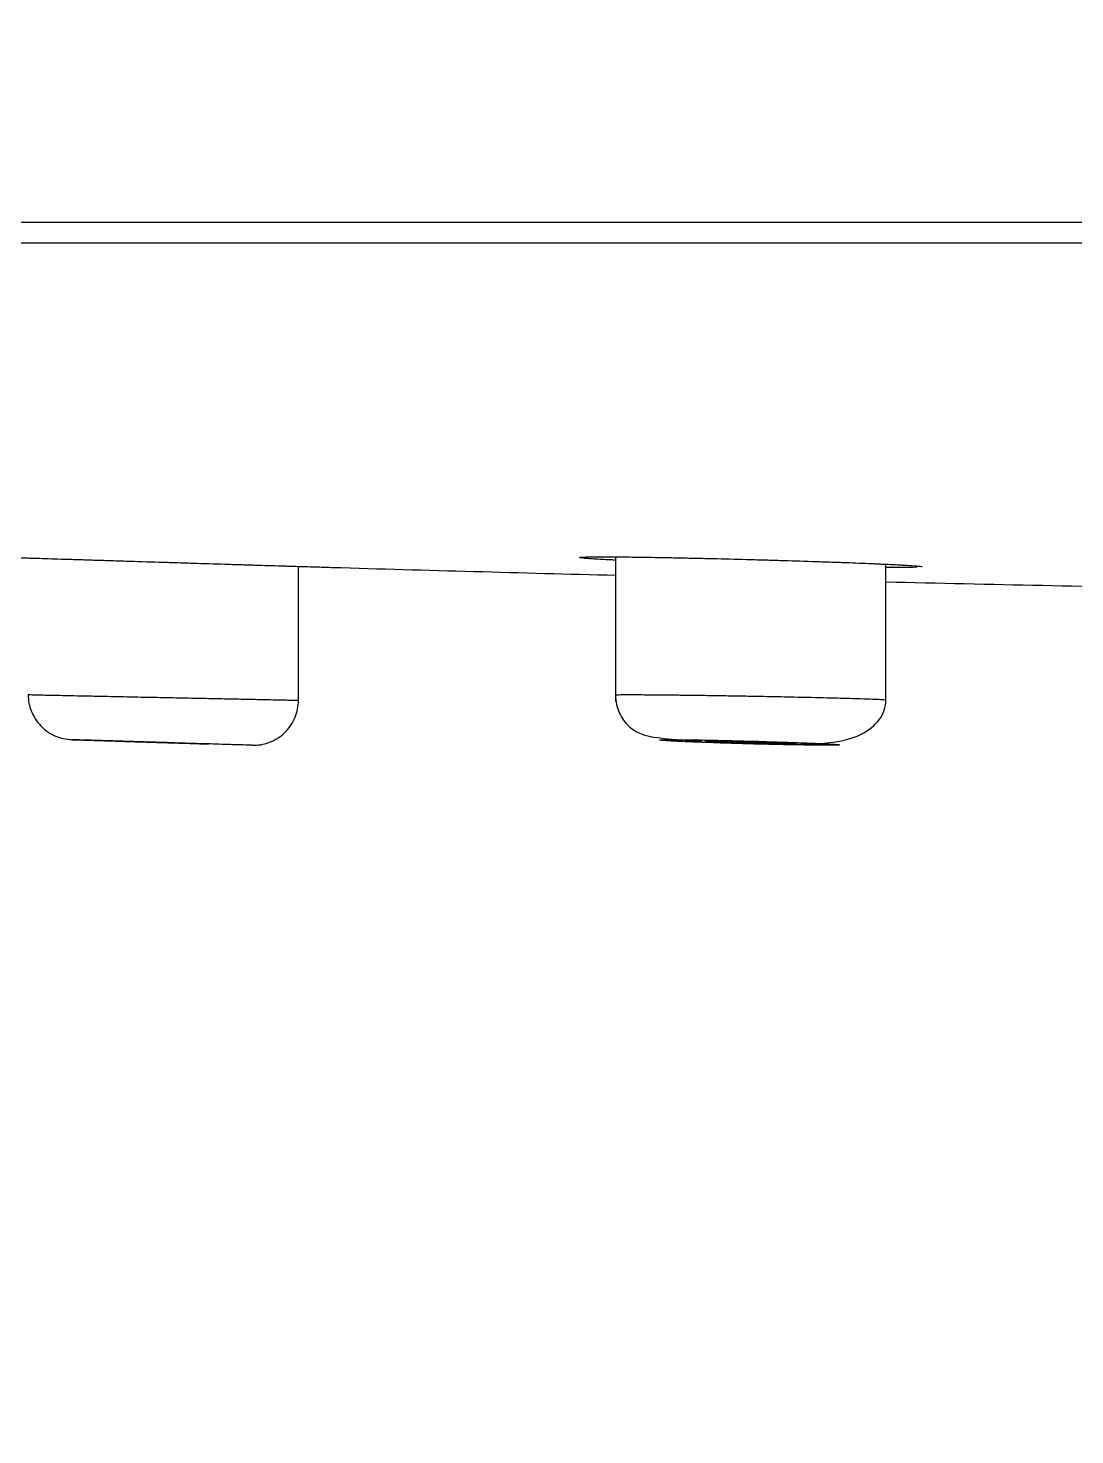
# Model space of a CAD drawing. Header units: millimetres. Extents: x 6110 to 6704, y -2661 to -1821.
# Drawn here: x 6471.767 to 6474.671, y -2068.33 to -2064.427 of the extents above; entities that cross this region are included whole.
import ezdxf

# ---------------------------------------------------------------- set-up
doc = ezdxf.new("R2010")
doc.units = ezdxf.units.MM
doc.header["$LTSCALE"] = 0.1
doc.linetypes.add('HIDDEN2', pattern=[4.7625, 3.175, -1.5875])
doc.layers.add('1', color=4, linetype='HIDDEN2', lineweight=13)
doc.layers.add('DIM', color=3, linetype='Continuous', lineweight=9)

msp = doc.modelspace()

# ---------------------------------------------------------------- hatches: boundary and pattern name
at = {"layer": 'DIM'}
h = msp.add_hatch(dxfattribs=at)
h.set_pattern_fill('ANSI31', color=2)
edge = h.paths.add_edge_path()
edge.add_line((6619.6172, -2595.9805), (6619.6172, -1962.2056))
edge.add_line((6634.6172, -1966.1101), (6619.6172, -1966.1101))
edge.add_line((6634.6172, -2610.9805), (6634.6172, -1966.1101))
edge.add_line((6634.6172, -2610.9805), (6184.4567, -2610.9805))
edge.add_line((6619.6172, -2595.9805), (6184.4567, -2595.9805))
edge.add_line((6184.4567, -2610.9805), (6184.4567, -2595.9805))

# ---------------------------------------------------------------- linework, layer by layer
at = {"layer": '1', "color": 7, "linetype": 'Continuous', "lineweight": -3}
for p, q in [((6511.7491, -2064.9661), (6456.8646, -2064.9661)), ((6484.3069, -2065.0233), (6457.4997, -2065.0233)), ((6473.3971, -2065.894), (6473.3971, -2066.2948)), ((6474.1471, -2066.2948), (6474.1471, -2065.9144)), ((6472.5174, -2066.2952), (6472.5174, -2065.9203)), ((6473.3971, -2066.2948), (6473.3971, -2066.2952)), ((6474.1471, -2066.2952), (6474.1471, -2066.2948))]:
    msp.add_line(p, q, dxfattribs=at)
for start, end in [(268.327303, 268.507379), (268.679327, 268.878718)]:
    msp.add_arc((6479.9092, -1816.0297), 250, start, end, dxfattribs=at)
for points, knots in [([(6471.6674, -2065.8938), (6471.6674, -2065.8938), (6471.6676, -2065.8938), (6471.6683, -2065.8938), (6471.6689, -2065.8938), (6471.6712, -2065.8939), (6471.6757, -2065.8941), (6471.6833, -2065.8943), (6471.6901, -2065.8945), (6471.6925, -2065.8946), (6471.6978, -2065.8948), (6471.7006, -2065.8949), (6471.7155, -2065.8953), (6471.7301, -2065.8958), (6471.7517, -2065.8965), (6471.7561, -2065.8966), (6471.7654, -2065.8969), (6471.7703, -2065.8971), (6471.7852, -2065.8975), (6471.7956, -2065.8979), (6471.8285, -2065.8989), (6471.8524, -2065.8997), (6471.8849, -2065.9007), (6471.8915, -2065.9009), (6471.9049, -2065.9013), (6471.9117, -2065.9015), (6471.9323, -2065.9022), (6471.9603, -2065.903), (6471.9894, -2065.904), (6472.0117, -2065.9047), (6472.0192, -2065.9049), (6472.0344, -2065.9054), (6472.042, -2065.9056), (6472.0804, -2065.9068), (6472.1112, -2065.9078), (6472.1576, -2065.9092), (6472.1732, -2065.9097), (6472.1965, -2065.9104), (6472.2043, -2065.9107), (6472.2197, -2065.9111), (6472.2274, -2065.9114), (6472.2655, -2065.9125), (6472.2951, -2065.9135), (6472.331, -2065.9146), (6472.3381, -2065.9148), (6472.3523, -2065.9152), (6472.3593, -2065.9154), (6472.38, -2065.9161), (6472.3933, -2065.9165), (6472.4319, -2065.9177), (6472.4559, -2065.9184), (6472.4836, -2065.9193), (6472.489, -2065.9194), (6472.4995, -2065.9197), (6472.5046, -2065.9199), (6472.5193, -2065.9203), (6472.5378, -2065.9209), (6472.5537, -2065.9214), (6472.5648, -2065.9217), (6472.5683, -2065.9218), (6472.575, -2065.922), (6472.5782, -2065.9221), (6472.5931, -2065.9226), (6472.6021, -2065.9229), (6472.6112, -2065.9231), (6472.6135, -2065.9232), (6472.6166, -2065.9233), (6472.6173, -2065.9233), (6472.6174, -2065.9233)], [0, 0, 0, 0, 0.015405, 0.015405, 0.031037, 0.031037, 0.062301, 0.093565, 0.093565, 0.109197, 0.109197, 0.124829, 0.124829, 0.187357, 0.187357, 0.202989, 0.202989, 0.218621, 0.218621, 0.249885, 0.249885, 0.312413, 0.312413, 0.328045, 0.328045, 0.343677, 0.343677, 0.374941, 0.406205, 0.406205, 0.421837, 0.421837, 0.437469, 0.437469, 0.499998, 0.499998, 0.531262, 0.531262, 0.546894, 0.546894, 0.562526, 0.562526, 0.625054, 0.625054, 0.640686, 0.640686, 0.656318, 0.656318, 0.687582, 0.687582, 0.75011, 0.75011, 0.765742, 0.765742, 0.781374, 0.781374, 0.812638, 0.843902, 0.843902, 0.859534, 0.859534, 0.875166, 0.875166, 0.937694, 0.937694, 0.968958, 0.968958, 1, 1, 1, 1]), ([(6473.3964, -2065.9031), (6473.3944, -2065.903), (6473.3925, -2065.9029), (6473.3859, -2065.9026), (6473.3814, -2065.9024), (6473.3599, -2065.9013), (6473.3453, -2065.9005), (6473.3304, -2065.8995), (6473.3276, -2065.8993), (6473.3223, -2065.8989), (6473.3198, -2065.8987), (6473.313, -2065.8982), (6473.3093, -2065.8979), (6473.3002, -2065.8969), (6473.2971, -2065.8963), (6473.2971, -2065.8957), (6473.2973, -2065.8956), (6473.298, -2065.8954), (6473.2986, -2065.8952), (6473.3009, -2065.8949), (6473.3054, -2065.8946), (6473.313, -2065.8943), (6473.3197, -2065.8941), (6473.3222, -2065.8941), (6473.3275, -2065.894), (6473.3303, -2065.894), (6473.3452, -2065.8938), (6473.3598, -2065.8938), (6473.3813, -2065.8938), (6473.3858, -2065.8939), (6473.395, -2065.8939), (6473.3999, -2065.894), (6473.4148, -2065.8941), (6473.4252, -2065.8942), (6473.4581, -2065.8946), (6473.482, -2065.8949), (6473.5145, -2065.8955), (6473.5211, -2065.8956), (6473.5345, -2065.8958), (6473.5413, -2065.8959), (6473.5619, -2065.8963), (6473.5899, -2065.8969), (6473.6191, -2065.8975), (6473.6413, -2065.898), (6473.6488, -2065.8982), (6473.664, -2065.8985), (6473.6717, -2065.8987), (6473.71, -2065.8997), (6473.7408, -2065.9005), (6473.7873, -2065.9017), (6473.8028, -2065.9021), (6473.8261, -2065.9028), (6473.8339, -2065.903), (6473.8494, -2065.9035), (6473.8571, -2065.9037), (6473.8952, -2065.9049), (6473.9248, -2065.9058), (6473.9607, -2065.907), (6473.9678, -2065.9073), (6473.9819, -2065.9078), (6473.989, -2065.908), (6474.0096, -2065.9087), (6474.0229, -2065.9092), (6474.0615, -2065.9106), (6474.0855, -2065.9116), (6474.1132, -2065.9128), (6474.1186, -2065.913), (6474.1291, -2065.9135), (6474.1342, -2065.9137), (6474.149, -2065.9144), (6474.1674, -2065.9152), (6474.1834, -2065.9161), (6474.1944, -2065.9167), (6474.1979, -2065.9169), (6474.2047, -2065.9173), (6474.2078, -2065.9175), (6474.2228, -2065.9184), (6474.2318, -2065.9191), (6474.2409, -2065.92), (6474.2432, -2065.9203), (6474.2463, -2065.9209), (6474.2471, -2065.9212), (6474.2471, -2065.9214)], [0, 0, 0, 0, 0.005348, 0.005348, 0.018267, 0.018267, 0.06994, 0.06994, 0.082858, 0.082858, 0.095776, 0.095776, 0.121613, 0.121613, 0.173286, 0.173286, 0.186204, 0.186204, 0.199122, 0.199122, 0.224959, 0.250795, 0.250795, 0.263714, 0.263714, 0.276632, 0.276632, 0.328305, 0.328305, 0.341223, 0.341223, 0.354142, 0.354142, 0.379978, 0.379978, 0.431651, 0.431651, 0.44457, 0.44457, 0.457488, 0.457488, 0.483324, 0.509161, 0.509161, 0.522079, 0.522079, 0.534997, 0.534997, 0.586671, 0.586671, 0.612507, 0.612507, 0.625425, 0.625425, 0.638344, 0.638344, 0.690017, 0.690017, 0.702935, 0.702935, 0.715853, 0.715853, 0.74169, 0.74169, 0.793363, 0.793363, 0.806281, 0.806281, 0.819199, 0.819199, 0.845036, 0.870873, 0.870873, 0.883791, 0.883791, 0.896709, 0.896709, 0.948382, 0.948382, 0.974219, 0.974219, 1, 1, 1, 1]), ([(6474.2337, -2065.9227), (6474.2335, -2065.9228), (6474.2332, -2065.9228), (6474.2311, -2065.9228), (6474.229, -2065.9229), (6474.2222, -2065.9231), (6474.2118, -2065.9232), (6474.1986, -2065.9233), (6474.1876, -2065.9233), (6474.1838, -2065.9233), (6474.1758, -2065.9233), (6474.1716, -2065.9233), (6474.1615, -2065.9233), (6474.1554, -2065.9232), (6474.1491, -2065.9232)], [0, 0, 0, 0, 0.015601, 0.015601, 0.13372, 0.13372, 0.369958, 0.606196, 0.606196, 0.724314, 0.724314, 0.842433, 0.842433, 1, 1, 1, 1]), ([(6471.7674, -2066.2761), (6471.7674, -2066.2761), (6471.7677, -2066.2761), (6471.7704, -2066.2762), (6471.7777, -2066.2764), (6471.7892, -2066.2767), (6471.8049, -2066.2771), (6471.8251, -2066.2775), (6471.8414, -2066.2779), (6471.8502, -2066.278)], [0, 0, 0, 0, 0.053695, 0.201994, 0.354059, 0.509892, 0.669494, 0.832863, 1, 1, 1, 1]), ([(6471.7675, -2066.2763), (6471.7676, -2066.2924), (6471.7734, -2066.3234), (6471.8002, -2066.3657), (6471.8416, -2066.3938), (6471.8724, -2066.4005), (6471.8884, -2066.4013)], [0, 0, 0, 0, 0.240556, 0.500055, 0.759521, 1, 1, 1, 1]), ([(6471.8502, -2066.278), (6471.8587, -2066.2782), (6471.8782, -2066.2786), (6471.9133, -2066.2794), (6471.9573, -2066.2803), (6472.0107, -2066.2814), (6472.0734, -2066.2827), (6472.1421, -2066.2841), (6472.2114, -2066.2855), (6472.2757, -2066.2868), (6472.3328, -2066.2879), (6472.3818, -2066.2889), (6472.4223, -2066.2897), (6472.4546, -2066.2904), (6472.4792, -2066.291), (6472.4968, -2066.2914), (6472.511, -2066.2917), (6472.5167, -2066.2918), (6472.5174, -2066.2918), (6472.5174, -2066.2918)], [0, 0, 0, 0, 0.043962, 0.094488, 0.151574, 0.215216, 0.28541, 0.362153, 0.437984, 0.510035, 0.578304, 0.64279, 0.703491, 0.760407, 0.813535, 0.862876, 0.908429, 0.979204, 1, 1, 1, 1]), ([(6472.3885, -2066.4168), (6472.4051, -2066.4171), (6472.4291, -2066.4132), (6472.4593, -2066.3984), (6472.48, -2066.3822), (6472.4968, -2066.362), (6472.5125, -2066.3323), (6472.5171, -2066.3084), (6472.5173, -2066.2918)], [0, 0, 0, 0, 0.239014, 0.36806, 0.499965, 0.631876, 0.760937, 1, 1, 1, 1]), ([(6473.3971, -2066.277), (6473.397, -2066.2769), (6473.3974, -2066.2768), (6473.4002, -2066.2766), (6473.4062, -2066.2764), (6473.4151, -2066.2763), (6473.4272, -2066.2762), (6473.4423, -2066.2762), (6473.4606, -2066.2763), (6473.4819, -2066.2764), (6473.5062, -2066.2766), (6473.5242, -2066.2767), (6473.5337, -2066.2768)], [0, 0, 0, 0, 0.065818, 0.163274, 0.262314, 0.36294, 0.465152, 0.568949, 0.674332, 0.781301, 0.889857, 1, 1, 1, 1]), ([(6473.3972, -2066.2774), (6473.3972, -2066.2865), (6473.3991, -2066.3038), (6473.4071, -2066.3278), (6473.4189, -2066.3479), (6473.4377, -2066.369), (6473.4648, -2066.3855), (6473.505, -2066.3957), (6473.559, -2066.4002), (6473.6136, -2066.404), (6473.6356, -2066.4051), (6473.6375, -2066.4052)], [0, 0, 0, 0, 0.06607, 0.131307, 0.195374, 0.258532, 0.385635, 0.524241, 0.827528, 0.98474, 1, 1, 1, 1]), ([(6473.5337, -2066.2768), (6473.5459, -2066.2769), (6473.5722, -2066.2772), (6473.6159, -2066.2778), (6473.6644, -2066.2784), (6473.7169, -2066.2793), (6473.7636, -2066.2801), (6473.8102, -2066.281), (6473.8635, -2066.282), (6473.937, -2066.2836), (6474.0091, -2066.2853), (6474.0662, -2066.2869), (6474.1041, -2066.2882), (6474.1287, -2066.2892), (6474.1437, -2066.2901), (6474.1471, -2066.2906), (6474.1471, -2066.2908)], [0, 0, 0, 0, 0.056037, 0.114528, 0.175472, 0.23887, 0.30472, 0.340439, 0.403868, 0.494945, 0.61358, 0.702279, 0.783355, 0.856802, 0.922614, 1, 1, 1, 1]), ([(6473.8979, -2066.4138), (6473.919, -2066.4139), (6473.9843, -2066.4128), (6474.0708, -2066.3985), (6474.1255, -2066.3548), (6474.1439, -2066.32), (6474.147, -2066.3008), (6474.147, -2066.2908)], [0, 0, 0, 0, 0.17481, 0.556229, 0.773386, 0.886873, 1, 1, 1, 1]), ([(6471.9436, -2066.403), (6471.9436, -2066.403), (6471.9436, -2066.403), (6471.9426, -2066.403), (6471.9416, -2066.4029), (6471.9235, -2066.4024), (6471.91, -2066.4019), (6471.8923, -2066.4014), (6471.8879, -2066.4012), (6471.8884, -2066.4013), (6471.8884, -2066.4013), (6471.8884, -2066.4013)], [0, 0, 0, 0, 0.000109, 0.000109, 0.027344, 0.027344, 0.507821, 0.507821, 0.98824, 0.98824, 1, 1, 1, 1]), ([(6472.3885, -2066.4168), (6472.3883, -2066.4168), (6472.3877, -2066.4167), (6472.3834, -2066.4166), (6472.3751, -2066.4164), (6472.3504, -2066.4156), (6472.3334, -2066.4151), (6472.2934, -2066.4138), (6472.2697, -2066.4131), (6472.219, -2066.4116), (6472.1912, -2066.4107), (6472.1355, -2066.409), (6472.1068, -2066.4081), (6472.0523, -2066.4064), (6472.0259, -2066.4056), (6471.9803, -2066.4041), (6471.9602, -2066.4035), (6471.9436, -2066.403)], [0, 0, 0, 0, 0.039677, 0.039677, 0.177948, 0.177948, 0.316291, 0.316291, 0.454692, 0.454692, 0.593112, 0.593112, 0.731502, 0.731502, 0.869827, 0.869827, 1, 1, 1, 1]), ([(6472.0242, -2066.4056), (6472.0237, -2066.4055), (6472.0232, -2066.4055), (6472.0215, -2066.4055), (6472.0206, -2066.4054), (6472.0182, -2066.4054), (6472.0174, -2066.4053), (6472.0174, -2066.4053), (6472.0176, -2066.4054), (6472.0184, -2066.4054), (6472.0196, -2066.4054), (6472.0215, -2066.4055), (6472.0239, -2066.4056), (6472.0253, -2066.4056), (6472.03, -2066.4057), (6472.0339, -2066.4059), (6472.0407, -2066.4061), (6472.0431, -2066.4062), (6472.0483, -2066.4063), (6472.0511, -2066.4064), (6472.0598, -2066.4067), (6472.066, -2066.4069), (6472.0763, -2066.4072), (6472.0798, -2066.4073), (6472.0871, -2066.4075), (6472.0944, -2066.4077), (6472.1021, -2066.408), (6472.1099, -2066.4082), (6472.1139, -2066.4084), (6472.126, -2066.4087), (6472.1341, -2066.409), (6472.1464, -2066.4094), (6472.1504, -2066.4095), (6472.1566, -2066.4097), (6472.1586, -2066.4097), (6472.1627, -2066.4099), (6472.1647, -2066.4099), (6472.1747, -2066.4102), (6472.1825, -2066.4105), (6472.1939, -2066.4108), (6472.1976, -2066.4109), (6472.2049, -2066.4112), (6472.2084, -2066.4113), (6472.2185, -2066.4116), (6472.2249, -2066.4118), (6472.2336, -2066.4121), (6472.2364, -2066.4121), (6472.2416, -2066.4123), (6472.2464, -2066.4125), (6472.2506, -2066.4126), (6472.2545, -2066.4127), (6472.2563, -2066.4128), (6472.261, -2066.4129), (6472.2633, -2066.413), (6472.2657, -2066.4131), (6472.2663, -2066.4131), (6472.2672, -2066.4131), (6472.2674, -2066.4131), (6472.2674, -2066.4131), (6472.2674, -2066.4131), (6472.2674, -2066.4131)], [0, 0, 0, 0, 0.011043, 0.011043, 0.039295, 0.039295, 0.095797, 0.095797, 0.124048, 0.124048, 0.1523, 0.180551, 0.180551, 0.208802, 0.208802, 0.265305, 0.265305, 0.293556, 0.293556, 0.321807, 0.321807, 0.37831, 0.37831, 0.406561, 0.406561, 0.434813, 0.463064, 0.463064, 0.491315, 0.491315, 0.547818, 0.547818, 0.576069, 0.576069, 0.590195, 0.590195, 0.60432, 0.60432, 0.660823, 0.660823, 0.689074, 0.689074, 0.717325, 0.717325, 0.773828, 0.773828, 0.802079, 0.802079, 0.830331, 0.858582, 0.858582, 0.886833, 0.886833, 0.943336, 0.943336, 0.971587, 0.971587, 0.999838, 0.999838, 1, 1, 1, 1]), ([(6473.6097, -2066.4017), (6473.6097, -2066.4017), (6473.6097, -2066.4017), (6473.609, -2066.4017), (6473.6082, -2066.4017), (6473.5861, -2066.4014), (6473.5675, -2066.4013), (6473.5391, -2066.4012), (6473.5288, -2066.4014), (6473.518, -2066.4019), (6473.5172, -2066.4024), (6473.5251, -2066.4035), (6473.5339, -2066.4041), (6473.5597, -2066.4056), (6473.5771, -2066.4064), (6473.6179, -2066.4081), (6473.6419, -2066.409), (6473.6931, -2066.4107), (6473.7211, -2066.4116), (6473.7769, -2066.4132), (6473.8055, -2066.4139), (6473.8597, -2066.4151), (6473.8859, -2066.4156), (6473.9235, -2066.4162), (6473.937, -2066.4164), (6473.9685, -2066.4168), (6473.9847, -2066.4168), (6474.0079, -2066.4167), (6474.0153, -2066.4164), (6474.0204, -2066.4157), (6474.0181, -2066.4152), (6474.0044, -2066.414), (6473.9928, -2066.4133), (6473.9619, -2066.4117), (6473.9422, -2066.4109), (6473.8975, -2066.4092), (6473.872, -2066.4083), (6473.8187, -2066.4066), (6473.7902, -2066.4057), (6473.7342, -2066.4042), (6473.706, -2066.4036), (6473.6546, -2066.4025), (6473.6306, -2066.402), (6473.6097, -2066.4017)], [0, 0, 0, 0, 0.000008, 0.000008, 0.001811, 0.001811, 0.055477, 0.055477, 0.10916, 0.10916, 0.16287, 0.16287, 0.216606, 0.216606, 0.270355, 0.270355, 0.324098, 0.324098, 0.377821, 0.377821, 0.431523, 0.431523, 0.485223, 0.485223, 0.518485, 0.518485, 0.572154, 0.572154, 0.625844, 0.625844, 0.679562, 0.679562, 0.733303, 0.733303, 0.787053, 0.787053, 0.840793, 0.840793, 0.894508, 0.894508, 0.948194, 0.948194, 1, 1, 1, 1]), ([(6473.8605, -2066.413), (6473.8546, -2066.4129), (6473.8483, -2066.4128), (6473.8381, -2066.4127), (6473.8346, -2066.4126), (6473.8274, -2066.4125), (6473.8237, -2066.4124), (6473.8123, -2066.4122), (6473.8045, -2066.412), (6473.7925, -2066.4117), (6473.7884, -2066.4116), (6473.7802, -2066.4114), (6473.7761, -2066.4113), (6473.7639, -2066.411), (6473.7558, -2066.4107), (6473.7437, -2066.4104), (6473.7397, -2066.4102), (6473.7319, -2066.41), (6473.7242, -2066.4097), (6473.7168, -2066.4095), (6473.7114, -2066.4093), (6473.7096, -2066.4092), (6473.7061, -2066.4091), (6473.7043, -2066.409), (6473.6958, -2066.4087), (6473.6895, -2066.4085), (6473.6809, -2066.4081), (6473.6781, -2066.408), (6473.6729, -2066.4078), (6473.6704, -2066.4076), (6473.6636, -2066.4073), (6473.6598, -2066.4071), (6473.6551, -2066.4068), (6473.6537, -2066.4067), (6473.6513, -2066.4065), (6473.6503, -2066.4064), (6473.6479, -2066.4061), (6473.6471, -2066.406), (6473.6471, -2066.4058), (6473.6473, -2066.4057), (6473.6481, -2066.4056), (6473.6493, -2066.4056), (6473.6513, -2066.4055), (6473.6536, -2066.4054), (6473.655, -2066.4054), (6473.6597, -2066.4053), (6473.6636, -2066.4053), (6473.6704, -2066.4054), (6473.6728, -2066.4054), (6473.6781, -2066.4054), (6473.6808, -2066.4054), (6473.6895, -2066.4055), (6473.6958, -2066.4056), (6473.706, -2066.4058), (6473.7096, -2066.4059), (6473.7168, -2066.406), (6473.7241, -2066.4061), (6473.7318, -2066.4063), (6473.7396, -2066.4065), (6473.7436, -2066.4066), (6473.7558, -2066.4069), (6473.7639, -2066.4071), (6473.7761, -2066.4074), (6473.7802, -2066.4075), (6473.7863, -2066.4077), (6473.7884, -2066.4078), (6473.7924, -2066.4079), (6473.7944, -2066.4079), (6473.8045, -2066.4082), (6473.8123, -2066.4085), (6473.8236, -2066.4089), (6473.8273, -2066.409), (6473.8346, -2066.4092), (6473.8381, -2066.4094), (6473.8483, -2066.4097), (6473.8546, -2066.41), (6473.8633, -2066.4104), (6473.8661, -2066.4105), (6473.8713, -2066.4107), (6473.8761, -2066.4109), (6473.8803, -2066.4112), (6473.8842, -2066.4114), (6473.886, -2066.4115), (6473.8907, -2066.4118), (6473.8931, -2066.412), (6473.8955, -2066.4122), (6473.8961, -2066.4123), (6473.8969, -2066.4125), (6473.8971, -2066.4125), (6473.8971, -2066.4126)], [0, 0, 0, 0, 0.035717, 0.035717, 0.053575, 0.053575, 0.071433, 0.071433, 0.10715, 0.10715, 0.125008, 0.125008, 0.142867, 0.142867, 0.178583, 0.178583, 0.196442, 0.196442, 0.2143, 0.232158, 0.232158, 0.241088, 0.241088, 0.250017, 0.250017, 0.285733, 0.285733, 0.303592, 0.303592, 0.32145, 0.32145, 0.357167, 0.357167, 0.375025, 0.375025, 0.392884, 0.392884, 0.4286, 0.4286, 0.446459, 0.446459, 0.464317, 0.482175, 0.482175, 0.500034, 0.500034, 0.53575, 0.53575, 0.553609, 0.553609, 0.571467, 0.571467, 0.607184, 0.607184, 0.625042, 0.625042, 0.6429, 0.660759, 0.660759, 0.678617, 0.678617, 0.714334, 0.714334, 0.732192, 0.732192, 0.741121, 0.741121, 0.75005, 0.75005, 0.785767, 0.785767, 0.803625, 0.803625, 0.821484, 0.821484, 0.8572, 0.8572, 0.875059, 0.875059, 0.892917, 0.910775, 0.910775, 0.928634, 0.928634, 0.96435, 0.96435, 0.982209, 0.982209, 1, 1, 1, 1]), ([(6473.8936, -2066.4129), (6473.893, -2066.413), (6473.8924, -2066.413), (6473.8906, -2066.413), (6473.8878, -2066.4131), (6473.8843, -2066.4131), (6473.8805, -2066.4131), (6473.8784, -2066.4131), (6473.8715, -2066.4131), (6473.8663, -2066.413), (6473.8605, -2066.413)], [0, 0, 0, 0, 0.101548, 0.101548, 0.281238, 0.460929, 0.460929, 0.640619, 0.640619, 1, 1, 1, 1])]:
    msp.add_open_spline(points, degree=3, knots=knots, dxfattribs=at)
for points, degree in [([(6471.8849, -2066.4011), (6472.0175, -2066.4053)], 1), ([(6472.2307, -2066.412), (6472.2265, -2066.4118), (6472.222, -2066.4117), (6472.2172, -2066.4116)], 3)]:
    msp.add_open_spline(points, degree=degree, dxfattribs=at)

doc.saveas('drawing.dxf')
